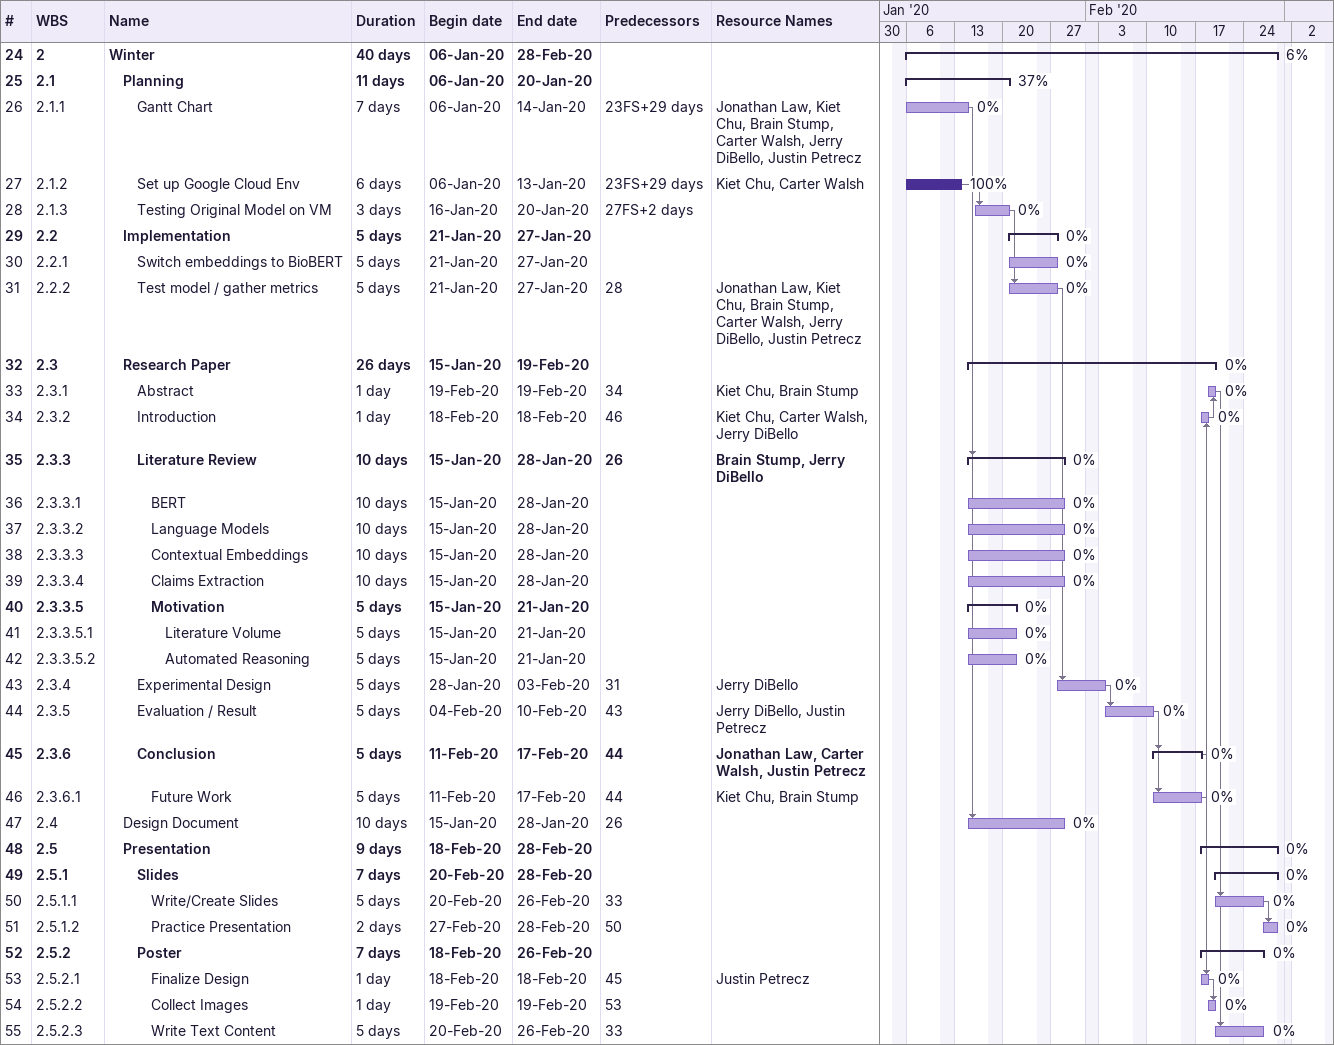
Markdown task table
| ID | WBS | Task | Duration | Start | Finish | Predecessors | Resources | % complete |
|---|---|---|---|---|---|---|---|---|
| 24 | 2 | **Winter** | 40d | 2020-01-06 | 2020-02-28 |  |  | 6 |
| 25 | 2.1 | **Planning** | 11d | 2020-01-06 | 2020-01-20 |  |  | 37 |
| 26 | 2.1.1 | Gantt Chart | 7d | 2020-01-06 | 2020-01-14 | 23FS+29d | Jonathan Law, Kiet Chu, Brain Stump, Carter Walsh, Jerry DiBello, Justin Petrecz | 0 |
| 27 | 2.1.2 | Set up Google Cloud Env | 6d | 2020-01-06 | 2020-01-13 | 23FS+29d | Kiet Chu, Carter Walsh | 100 |
| 28 | 2.1.3 | Testing Original Model on VM | 3d | 2020-01-16 | 2020-01-20 | 27FS+2d |  | 0 |
| 29 | 2.2 | **Implementation** | 5d | 2020-01-21 | 2020-01-27 |  |  | 0 |
| 30 | 2.2.1 | Switch embeddings to BioBERT | 5d | 2020-01-21 | 2020-01-27 |  |  | 0 |
| 31 | 2.2.2 | Test model / gather metrics | 5d | 2020-01-21 | 2020-01-27 | 28 | Jonathan Law, Kiet Chu, Brain Stump, Carter Walsh, Jerry DiBello, Justin Petrecz | 0 |
| 32 | 2.3 | **Research Paper** | 26d | 2020-01-15 | 2020-02-19 |  |  | 0 |
| 33 | 2.3.1 | Abstract | 1d | 2020-02-19 | 2020-02-19 | 34 | Kiet Chu, Brain Stump | 0 |
| 34 | 2.3.2 | Introduction | 1d | 2020-02-18 | 2020-02-18 | 46 | Kiet Chu, Carter Walsh, Jerry DiBello | 0 |
| 35 | 2.3.3 | **Literature Review** | 10d | 2020-01-15 | 2020-01-28 | 26 | Brain Stump, Jerry DiBello | 0 |
| 36 | 2.3.3.1 | BERT | 10d | 2020-01-15 | 2020-01-28 |  |  | 0 |
| 37 | 2.3.3.2 | Language Models | 10d | 2020-01-15 | 2020-01-28 |  |  | 0 |
| 38 | 2.3.3.3 | Contextual Embeddings | 10d | 2020-01-15 | 2020-01-28 |  |  | 0 |
| 39 | 2.3.3.4 | Claims Extraction | 10d | 2020-01-15 | 2020-01-28 |  |  | 0 |
| 40 | 2.3.3.5 | **Motivation** | 5d | 2020-01-15 | 2020-01-21 |  |  | 0 |
| 41 | 2.3.3.5.1 | Literature Volume | 5d | 2020-01-15 | 2020-01-21 |  |  | 0 |
| 42 | 2.3.3.5.2 | Automated Reasoning | 5d | 2020-01-15 | 2020-01-21 |  |  | 0 |
| 43 | 2.3.4 | Experimental Design | 5d | 2020-01-28 | 2020-02-03 | 31 | Jerry DiBello | 0 |
| 44 | 2.3.5 | Evaluation / Result | 5d | 2020-02-04 | 2020-02-10 | 43 | Jerry DiBello, Justin Petrecz | 0 |
| 45 | 2.3.6 | **Conclusion** | 5d | 2020-02-11 | 2020-02-17 | 44 | Jonathan Law, Carter Walsh, Justin Petrecz | 0 |
| 46 | 2.3.6.1 | Future Work | 5d | 2020-02-11 | 2020-02-17 | 44 | Kiet Chu, Brain Stump | 0 |
| 47 | 2.4 | Design Document | 10d | 2020-01-15 | 2020-01-28 | 26 |  | 0 |
| 48 | 2.5 | **Presentation** | 9d | 2020-02-18 | 2020-02-28 |  |  | 0 |
| 49 | 2.5.1 | **Slides** | 7d | 2020-02-20 | 2020-02-28 |  |  | 0 |
| 50 | 2.5.1.1 | Write/Create Slides | 5d | 2020-02-20 | 2020-02-26 | 33 |  | 0 |
| 51 | 2.5.1.2 | Practice Presentation | 2d | 2020-02-27 | 2020-02-28 | 50 |  | 0 |
| 52 | 2.5.2 | **Poster** | 7d | 2020-02-18 | 2020-02-26 |  |  | 0 |
| 53 | 2.5.2.1 | Finalize Design | 1d | 2020-02-18 | 2020-02-18 | 45 | Justin Petrecz | 0 |
| 54 | 2.5.2.2 | Collect Images | 1d | 2020-02-19 | 2020-02-19 | 53 |  | 0 |
| 55 | 2.5.2.3 | Write Text Content | 5d | 2020-02-20 | 2020-02-26 | 33 |  | 0 |
